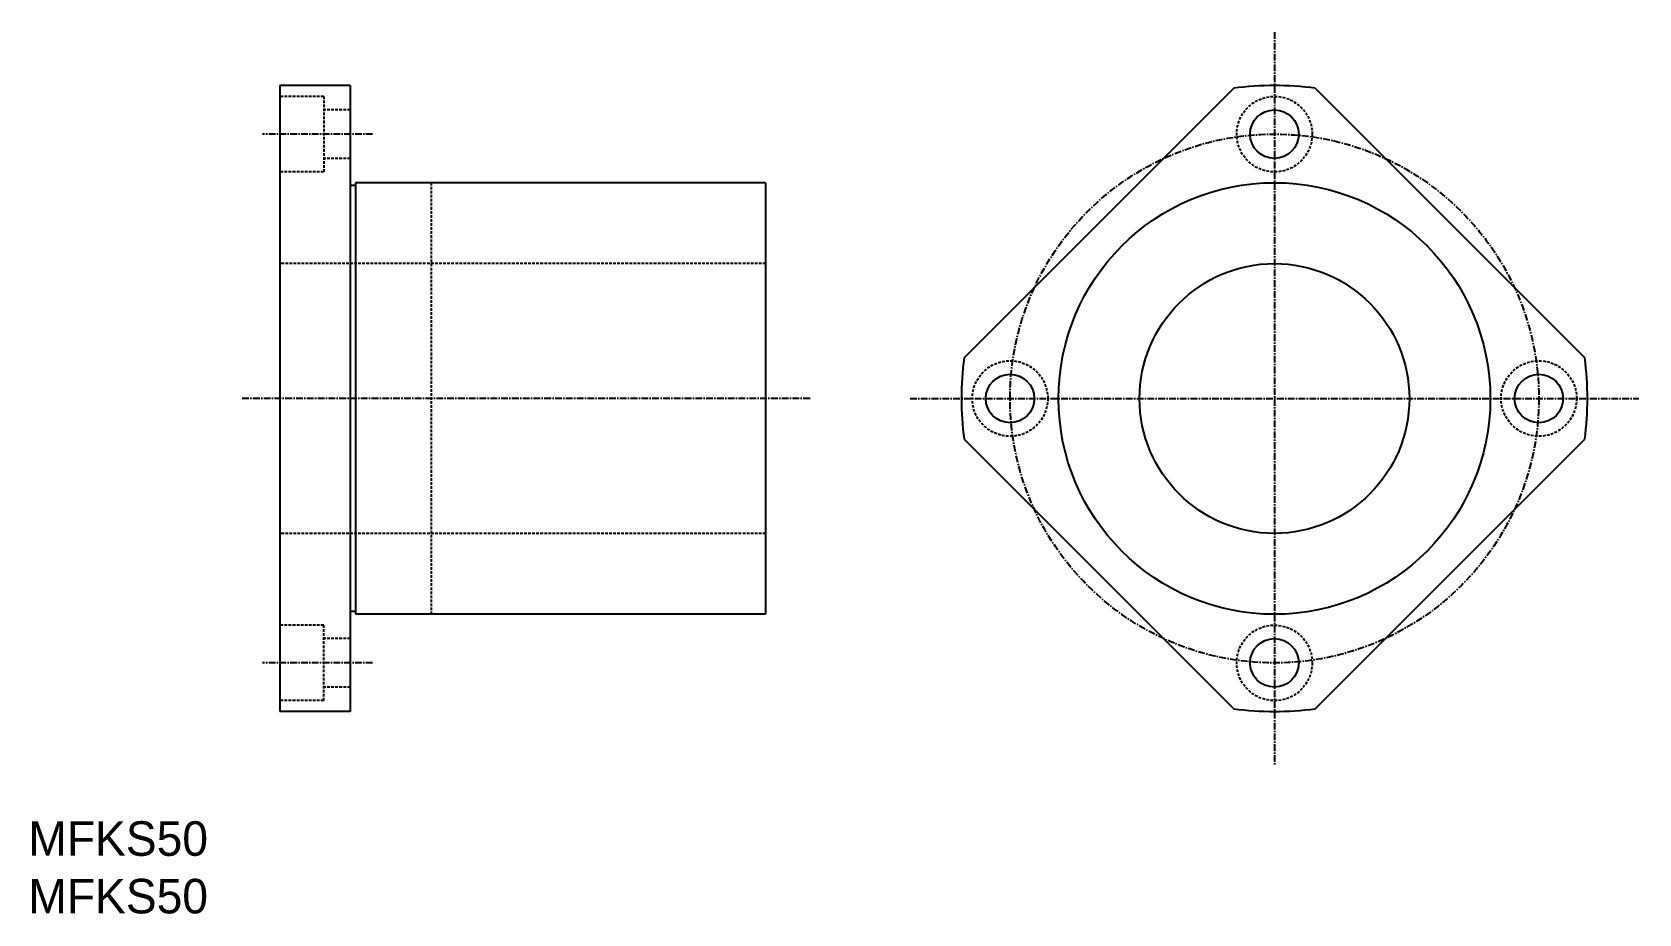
# Model space of a CAD drawing. Extents: x 71 to 368, y -1 to 163.
import ezdxf

# ---------------------------------------------------------------- set-up
doc = ezdxf.new("R2010")
doc.units = 0
doc.linetypes.add('CENTER', pattern=[2, 1.25, -0.25, 0.25, -0.25])
doc.linetypes.add('DASHED', pattern=[0.75, 0.5, -0.25])
doc.layers.get('0').update_dxf_attribs({"linetype": 'CONTINUOUS'})
doc.layers.add('CENTER', color=1, linetype='CENTER')

msp = doc.modelspace()

# ---------------------------------------------------------------- linework, layer by layer
at = {"color": 7, "linetype": 'CONTINUOUS'}
for p, q in [((116.45, 152.89), (116.45, 36.89)), ((129.45, 152.89), (116.45, 152.89)), ((129.45, 152.89), (129.45, 36.89)), ((243.25, 102.43), (293.21, 152.39)), ((308.3, 152.39), (358.26, 102.43)), ((130.45, 134.39), (129.45, 134.39)), ((130.45, 134.89), (130.45, 54.89)), ((206.45, 134.89), (130.45, 134.89)), ((206.45, 134.89), (206.45, 54.89)), ((243.25, 87.34), (293.21, 37.38)), ((308.3, 37.38), (358.26, 87.34)), ((130.45, 55.39), (129.45, 55.39)), ((206.45, 54.89), (130.45, 54.89)), ((129.45, 36.89), (116.45, 36.89))]:
    msp.add_line(p, q, dxfattribs=at)
at = {"color": 3, "linetype": 'DASHED'}
for p, q in [((124.55, 150.89), (116.45, 150.89)), ((124.55, 150.89), (124.55, 136.89)), ((129.45, 148.39), (124.55, 148.39)), ((129.45, 139.39), (124.55, 139.39)), ((124.55, 136.89), (116.45, 136.89)), ((144.45, 134.89), (144.45, 54.89)), ((206.45, 119.89), (116.45, 119.89)), ((206.45, 69.89), (116.45, 69.89)), ((124.55, 52.89), (116.45, 52.89)), ((124.55, 38.89), (124.55, 52.89)), ((129.45, 50.39), (124.55, 50.39)), ((124.55, 38.89), (116.45, 38.89)), ((129.45, 41.39), (124.55, 41.39))]:
    msp.add_line(p, q, dxfattribs=at)
for centre in [(300.75, 143.89), (251.75, 94.89), (349.75, 94.89), (300.75, 45.89)]:
    msp.add_circle(centre, 7, dxfattribs=at)
at = {"color": 7, "linetype": 'CONTINUOUS'}
for centre, radius in [((300.75, 143.89), 4.5), ((300.75, 94.89), 40), ((300.75, 94.89), 25), ((251.75, 94.89), 4.5), ((349.75, 94.89), 4.5), ((300.75, 45.89), 4.5)]:
    msp.add_circle(centre, radius, dxfattribs=at)
for start, end in [(82.5235, 97.4765), (172.5235, 187.4765), (352.5235, 7.4765), (262.5235, 277.4765)]:
    msp.add_arc((300.75, 94.89), 58, start, end, dxfattribs=at)
at = {"layer": 'CENTER', "color": 1, "linetype": 'CENTER'}
for p, q in [((300.75, 162.8), (300.75, 26.97)), ((133.61, 143.89), (113.21, 143.89)), ((214.69, 94.89), (109.28, 94.89)), ((233.22, 94.89), (368.29, 94.89)), ((133.61, 45.89), (113.21, 45.89))]:
    msp.add_line(p, q, dxfattribs=at)
msp.add_circle((300.75, 94.89), 49, dxfattribs=at)

# ---------------------------------------------------------------- texts
at = {"color": 7, "linetype": 'CONTINUOUS'}
for p in [(69.82, 10.13), (69.82, -0.54)]:
    msp.add_text('MFKS50', height=6.4, dxfattribs=at).set_placement(p)

doc.saveas('drawing.dxf')
